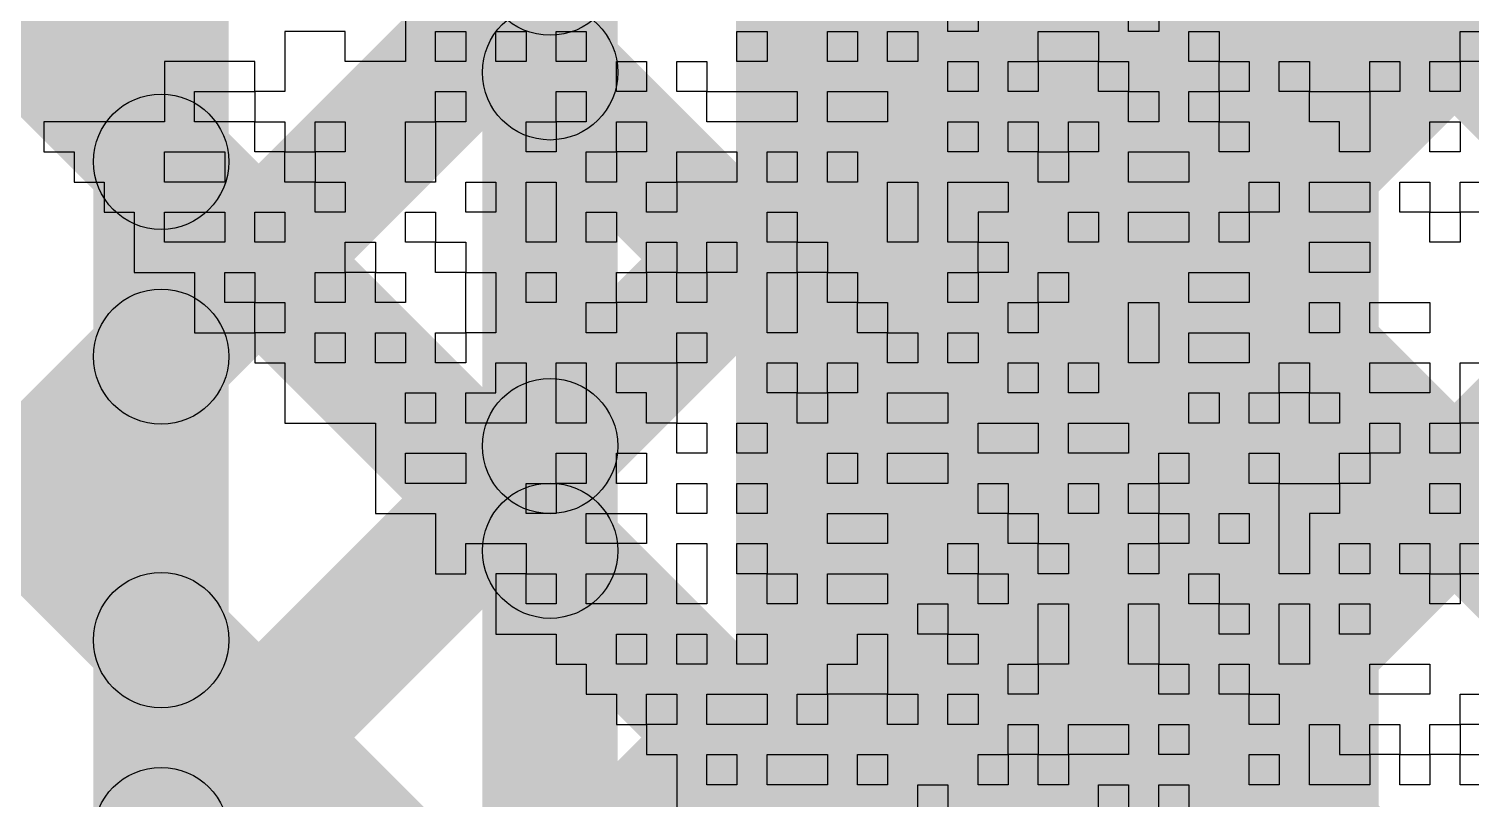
# Model space of a CAD drawing. Header units: millimetres. Extents: x 3.07 to 5.81, y 1.29 to 3.84.
# Drawn here: x 4.6392 to 4.7245, y 3.0369 to 3.0825 of the extents above; entities that cross this region are included whole.
import ezdxf

# ---------------------------------------------------------------- set-up
doc = ezdxf.new("R2010")
doc.units = ezdxf.units.MM
doc.header["$MEASUREMENT"] = 0
for name, color, linetype in [('BottomLayer', 5, 'Continuous'), ('BottomOverlay', 54, 'Continuous'), ('TopLayer', 1, 'Continuous')]:
    doc.layers.add(name, color=color, linetype=linetype)

msp = doc.modelspace()

# ---------------------------------------------------------------- hatches: boundary and pattern name
at = {"layer": 'BottomLayer'}
for points in [[(4.100778, 3.615172), (4.106435, 3.620828), (4.672828, 3.054435), (4.667172, 3.048778)], [(4.129062, 3.615172), (4.134719, 3.620828), (4.672828, 3.082719), (4.667172, 3.077062)], [(4.135172, 3.552494), (4.140828, 3.558151), (4.672828, 3.026151), (4.667172, 3.020494)], [(4.674, 2.029142), (4.666, 2.029142), (4.666, 3.485), (4.674, 3.485)], [(4.681, 2.036), (4.719, 2.036), (4.719, 3.474), (4.681, 3.474)], [(4.421828, 2.860537), (4.416172, 2.866194), (4.667172, 3.117194), (4.672828, 3.111537)], [(4.421828, 2.832253), (4.416172, 2.837909), (4.667172, 3.088909), (4.672828, 3.083253)], [(4.421828, 2.803968), (4.416172, 2.809625), (4.667172, 3.060625), (4.672828, 3.054968)]]:
    msp.add_hatch(color=5, dxfattribs=at).paths.add_polyline_path(points)
h = msp.add_hatch(color=5, dxfattribs=at)
edge = h.paths.add_edge_path()
edge.add_arc((4.67, 3.086081), 0.004, 0, 360)
h = msp.add_hatch(color=5, dxfattribs=at)
edge = h.paths.add_edge_path()
edge.add_arc((4.67, 3.079891), 0.004, 0, 360)
h = msp.add_hatch(color=5, dxfattribs=at)
edge = h.paths.add_edge_path()
edge.add_arc((4.67, 3.057797), 0.004, 0, 360)
h = msp.add_hatch(color=5, dxfattribs=at)
edge = h.paths.add_edge_path()
edge.add_arc((4.67, 3.051607), 0.004, 0, 360)
at = {"layer": 'TopLayer'}
for points in [[(4.649828, 3.031968), (4.644172, 3.037625), (4.748375, 3.141828), (4.754032, 3.136172)], [(4.649828, 3.003684), (4.644172, 3.009341), (4.776659, 3.141828), (4.782316, 3.136172)], [(4.649828, 3.060253), (4.644172, 3.065909), (4.720091, 3.141828), (4.725747, 3.136172)], [(4.649828, 2.9754), (4.644172, 2.981057), (4.804943, 3.141828), (4.8106, 3.136172)], [(4.664631, 3.136172), (4.670288, 3.141828), (4.828167, 2.983949), (4.82251, 2.978293)], [(4.651, 2.85831), (4.643, 2.85831), (4.643, 3.139), (4.651, 3.139)], [(4.644172, 3.128347), (4.649828, 3.134004), (4.828167, 2.955665), (4.82251, 2.950008)], [(4.644172, 3.100062), (4.649828, 3.105719), (4.822746, 2.932801), (4.817089, 2.927145)], [(4.644172, 3.071778), (4.649828, 3.077435), (4.803176, 2.924087), (4.79752, 2.91843)], [(4.644172, 3.043494), (4.649828, 3.049151), (4.789757, 2.909222), (4.7841, 2.903565)]]:
    msp.add_hatch(color=1, dxfattribs=at).paths.add_polyline_path(points)
h = msp.add_hatch(color=1, dxfattribs=at)
edge = h.paths.add_edge_path()
edge.add_arc((4.647, 3.074607), 0.004, 0, 360)
h = msp.add_hatch(color=1, dxfattribs=at)
edge = h.paths.add_edge_path()
edge.add_arc((4.647, 3.063081), 0.004, 0, 360)
h = msp.add_hatch(color=1, dxfattribs=at)
edge = h.paths.add_edge_path()
edge.add_arc((4.647, 3.046322), 0.004, 0, 360)
h = msp.add_hatch(color=1, dxfattribs=at)
edge = h.paths.add_edge_path()
edge.add_arc((4.647, 3.034797), 0.004, 0, 360)

# ---------------------------------------------------------------- linework, layer by layer
at = {"layer": 'BottomLayer'}
for centre in [(4.67, 3.086081), (4.67, 3.079891), (4.67, 3.057797), (4.67, 3.051607)]:
    msp.add_circle(centre, 0.004, dxfattribs=at)
at = {"layer": 'BottomOverlay'}
for p, q in [((4.661451, 3.084097), (4.661451, 3.082316)), ((4.693522, 3.082316), (4.693522, 3.084097)), ((4.695304, 3.084097), (4.695304, 3.082316)), ((4.704212, 3.082316), (4.704212, 3.084097)), ((4.705994, 3.084097), (4.705994, 3.082316)), ((4.657887, 3.082316), (4.654324, 3.082316)), ((4.654324, 3.082316), (4.654324, 3.080534)), ((4.657887, 3.080534), (4.657887, 3.082316)), ((4.661451, 3.082316), (4.661451, 3.080534)), ((4.663232, 3.080534), (4.663232, 3.082316)), ((4.663232, 3.082316), (4.665014, 3.082316)), ((4.665014, 3.082316), (4.665014, 3.080534)), ((4.666796, 3.080534), (4.666796, 3.082316)), ((4.666796, 3.082316), (4.668578, 3.082316)), ((4.668578, 3.082316), (4.668578, 3.080534)), ((4.670359, 3.080534), (4.670359, 3.082316)), ((4.670359, 3.082316), (4.672141, 3.082316)), ((4.672141, 3.082316), (4.672141, 3.080534)), ((4.68105, 3.080534), (4.68105, 3.082316)), ((4.68105, 3.082316), (4.682831, 3.082316)), ((4.682831, 3.082316), (4.682831, 3.080534)), ((4.686395, 3.080534), (4.686395, 3.082316)), ((4.686395, 3.082316), (4.688177, 3.082316)), ((4.688177, 3.082316), (4.688177, 3.080534)), ((4.689958, 3.080534), (4.689958, 3.082316)), ((4.689958, 3.082316), (4.69174, 3.082316)), ((4.69174, 3.082316), (4.69174, 3.080534)), ((4.695304, 3.082316), (4.693522, 3.082316)), ((4.698867, 3.080534), (4.698867, 3.082316)), ((4.698867, 3.082316), (4.702431, 3.082316)), ((4.702431, 3.082316), (4.702431, 3.080534)), ((4.705994, 3.082316), (4.704212, 3.082316)), ((4.707776, 3.080534), (4.707776, 3.082316)), ((4.707776, 3.082316), (4.709557, 3.082316)), ((4.709557, 3.082316), (4.709557, 3.080534)), ((4.723811, 3.080534), (4.723811, 3.082316)), ((4.723811, 3.082316), (4.725593, 3.082316)), ((4.652542, 3.080534), (4.647197, 3.080534)), ((4.647197, 3.080534), (4.647197, 3.078752)), ((4.652542, 3.078752), (4.652542, 3.080534)), ((4.654324, 3.080534), (4.654324, 3.078752)), ((4.661451, 3.080534), (4.657887, 3.080534)), ((4.665014, 3.080534), (4.663232, 3.080534)), ((4.668578, 3.080534), (4.666796, 3.080534)), ((4.672141, 3.080534), (4.670359, 3.080534)), ((4.673923, 3.078752), (4.673923, 3.080534)), ((4.673923, 3.080534), (4.675705, 3.080534)), ((4.675705, 3.080534), (4.675705, 3.078752)), ((4.677486, 3.078752), (4.677486, 3.080534)), ((4.677486, 3.080534), (4.679268, 3.080534)), ((4.679268, 3.080534), (4.679268, 3.078752)), ((4.682831, 3.080534), (4.68105, 3.080534)), ((4.688177, 3.080534), (4.686395, 3.080534)), ((4.69174, 3.080534), (4.689958, 3.080534)), ((4.693522, 3.078752), (4.693522, 3.080534)), ((4.693522, 3.080534), (4.695304, 3.080534)), ((4.695304, 3.080534), (4.695304, 3.078752)), ((4.697085, 3.078752), (4.697085, 3.080534)), ((4.697085, 3.080534), (4.698867, 3.080534)), ((4.702431, 3.080534), (4.698867, 3.080534)), ((4.698867, 3.080534), (4.698867, 3.078752)), ((4.702431, 3.078752), (4.702431, 3.080534)), ((4.702431, 3.080534), (4.704212, 3.080534)), ((4.704212, 3.080534), (4.704212, 3.078752)), ((4.709557, 3.080534), (4.707776, 3.080534)), ((4.709557, 3.078752), (4.709557, 3.080534)), ((4.709557, 3.080534), (4.711339, 3.080534)), ((4.711339, 3.080534), (4.711339, 3.078752)), ((4.713121, 3.078752), (4.713121, 3.080534)), ((4.713121, 3.080534), (4.714903, 3.080534)), ((4.714903, 3.080534), (4.714903, 3.078752)), ((4.718466, 3.078752), (4.718466, 3.080534)), ((4.718466, 3.080534), (4.720248, 3.080534)), ((4.720248, 3.080534), (4.720248, 3.078752)), ((4.72203, 3.078752), (4.72203, 3.080534)), ((4.72203, 3.080534), (4.723811, 3.080534)), ((4.725593, 3.080534), (4.723811, 3.080534)), ((4.723811, 3.080534), (4.723811, 3.078752)), ((4.647197, 3.078752), (4.647197, 3.07697)), ((4.648979, 3.07697), (4.648979, 3.078752)), ((4.648979, 3.078752), (4.652542, 3.078752)), ((4.654324, 3.078752), (4.652542, 3.078752)), ((4.652542, 3.078752), (4.652542, 3.07697)), ((4.663232, 3.07697), (4.663232, 3.078752)), ((4.663232, 3.078752), (4.665014, 3.078752)), ((4.665014, 3.078752), (4.665014, 3.07697)), ((4.670359, 3.07697), (4.670359, 3.078752)), ((4.670359, 3.078752), (4.672141, 3.078752)), ((4.672141, 3.078752), (4.672141, 3.07697)), ((4.675705, 3.078752), (4.673923, 3.078752)), ((4.679268, 3.078752), (4.677486, 3.078752)), ((4.679268, 3.07697), (4.679268, 3.078752)), ((4.679268, 3.078752), (4.684613, 3.078752)), ((4.684613, 3.078752), (4.684613, 3.07697)), ((4.686395, 3.07697), (4.686395, 3.078752)), ((4.686395, 3.078752), (4.689958, 3.078752)), ((4.689958, 3.078752), (4.689958, 3.07697)), ((4.695304, 3.078752), (4.693522, 3.078752)), ((4.698867, 3.078752), (4.697085, 3.078752)), ((4.704212, 3.078752), (4.702431, 3.078752)), ((4.704212, 3.07697), (4.704212, 3.078752)), ((4.704212, 3.078752), (4.705994, 3.078752)), ((4.705994, 3.078752), (4.705994, 3.07697)), ((4.707776, 3.07697), (4.707776, 3.078752)), ((4.707776, 3.078752), (4.709557, 3.078752)), ((4.711339, 3.078752), (4.709557, 3.078752)), ((4.709557, 3.078752), (4.709557, 3.07697)), ((4.714903, 3.078752), (4.713121, 3.078752)), ((4.714903, 3.07697), (4.714903, 3.078752)), ((4.714903, 3.078752), (4.718466, 3.078752)), ((4.720248, 3.078752), (4.718466, 3.078752)), ((4.718466, 3.078752), (4.718466, 3.07697)), ((4.723811, 3.078752), (4.72203, 3.078752)), ((4.647197, 3.07697), (4.64007, 3.07697)), ((4.64007, 3.07697), (4.64007, 3.075189)), ((4.652542, 3.07697), (4.648979, 3.07697)), ((4.652542, 3.075189), (4.652542, 3.07697)), ((4.652542, 3.07697), (4.654324, 3.07697)), ((4.654324, 3.07697), (4.654324, 3.075189)), ((4.656105, 3.075189), (4.656105, 3.07697)), ((4.656105, 3.07697), (4.657887, 3.07697)), ((4.657887, 3.07697), (4.657887, 3.075189)), ((4.661451, 3.075189), (4.661451, 3.07697)), ((4.661451, 3.07697), (4.663232, 3.07697)), ((4.665014, 3.07697), (4.663232, 3.07697)), ((4.663232, 3.07697), (4.663232, 3.075189)), ((4.668578, 3.075189), (4.668578, 3.07697)), ((4.668578, 3.07697), (4.670359, 3.07697)), ((4.672141, 3.07697), (4.670359, 3.07697)), ((4.670359, 3.07697), (4.670359, 3.075189)), ((4.673923, 3.075189), (4.673923, 3.07697)), ((4.673923, 3.07697), (4.675705, 3.07697)), ((4.675705, 3.07697), (4.675705, 3.075189)), ((4.684613, 3.07697), (4.679268, 3.07697)), ((4.689958, 3.07697), (4.686395, 3.07697)), ((4.693522, 3.075189), (4.693522, 3.07697)), ((4.693522, 3.07697), (4.695304, 3.07697)), ((4.695304, 3.07697), (4.695304, 3.075189)), ((4.697085, 3.075189), (4.697085, 3.07697)), ((4.697085, 3.07697), (4.698867, 3.07697)), ((4.698867, 3.07697), (4.698867, 3.075189)), ((4.700649, 3.075189), (4.700649, 3.07697)), ((4.700649, 3.07697), (4.702431, 3.07697)), ((4.702431, 3.07697), (4.702431, 3.075189)), ((4.705994, 3.07697), (4.704212, 3.07697)), ((4.709557, 3.07697), (4.707776, 3.07697)), ((4.709557, 3.075189), (4.709557, 3.07697)), ((4.709557, 3.07697), (4.711339, 3.07697)), ((4.711339, 3.07697), (4.711339, 3.075189)), ((4.716684, 3.07697), (4.714903, 3.07697)), ((4.716684, 3.075189), (4.716684, 3.07697)), ((4.718466, 3.07697), (4.718466, 3.075189)), ((4.72203, 3.075189), (4.72203, 3.07697)), ((4.72203, 3.07697), (4.723811, 3.07697)), ((4.723811, 3.07697), (4.723811, 3.075189)), ((4.64007, 3.075189), (4.641852, 3.075189)), ((4.641852, 3.075189), (4.641852, 3.073407)), ((4.647197, 3.073407), (4.647197, 3.075189)), ((4.647197, 3.075189), (4.65076, 3.075189)), ((4.65076, 3.075189), (4.65076, 3.073407)), ((4.654324, 3.075189), (4.652542, 3.075189)), ((4.654324, 3.073407), (4.654324, 3.075189)), ((4.654324, 3.075189), (4.656105, 3.075189)), ((4.657887, 3.075189), (4.656105, 3.075189)), ((4.656105, 3.075189), (4.656105, 3.073407)), ((4.661451, 3.073407), (4.661451, 3.075189)), ((4.663232, 3.075189), (4.663232, 3.073407)), ((4.670359, 3.075189), (4.668578, 3.075189)), ((4.672141, 3.073407), (4.672141, 3.075189)), ((4.672141, 3.075189), (4.673923, 3.075189)), ((4.675705, 3.075189), (4.673923, 3.075189)), ((4.673923, 3.075189), (4.673923, 3.073407)), ((4.677486, 3.073407), (4.677486, 3.075189)), ((4.677486, 3.075189), (4.68105, 3.075189)), ((4.68105, 3.075189), (4.68105, 3.073407)), ((4.682831, 3.073407), (4.682831, 3.075189)), ((4.682831, 3.075189), (4.684613, 3.075189)), ((4.684613, 3.075189), (4.684613, 3.073407)), ((4.686395, 3.073407), (4.686395, 3.075189)), ((4.686395, 3.075189), (4.688177, 3.075189)), ((4.688177, 3.075189), (4.688177, 3.073407)), ((4.695304, 3.075189), (4.693522, 3.075189)), ((4.698867, 3.075189), (4.697085, 3.075189)), ((4.698867, 3.073407), (4.698867, 3.075189)), ((4.698867, 3.075189), (4.700649, 3.075189)), ((4.702431, 3.075189), (4.700649, 3.075189)), ((4.700649, 3.075189), (4.700649, 3.073407)), ((4.704212, 3.073407), (4.704212, 3.075189)), ((4.704212, 3.075189), (4.707776, 3.075189)), ((4.707776, 3.075189), (4.707776, 3.073407)), ((4.711339, 3.075189), (4.709557, 3.075189)), ((4.718466, 3.075189), (4.716684, 3.075189)), ((4.723811, 3.075189), (4.72203, 3.075189)), ((4.641852, 3.073407), (4.643633, 3.073407)), ((4.643633, 3.073407), (4.643633, 3.071625)), ((4.65076, 3.073407), (4.647197, 3.073407)), ((4.656105, 3.073407), (4.654324, 3.073407)), ((4.656105, 3.071625), (4.656105, 3.073407)), ((4.656105, 3.073407), (4.657887, 3.073407)), ((4.657887, 3.073407), (4.657887, 3.071625)), ((4.663232, 3.073407), (4.661451, 3.073407)), ((4.665014, 3.071625), (4.665014, 3.073407)), ((4.665014, 3.073407), (4.666796, 3.073407)), ((4.666796, 3.073407), (4.666796, 3.071625)), ((4.668578, 3.071625), (4.668578, 3.073407)), ((4.668578, 3.073407), (4.670359, 3.073407)), ((4.670359, 3.073407), (4.670359, 3.071625)), ((4.673923, 3.073407), (4.672141, 3.073407)), ((4.675705, 3.071625), (4.675705, 3.073407)), ((4.675705, 3.073407), (4.677486, 3.073407)), ((4.68105, 3.073407), (4.677486, 3.073407)), ((4.677486, 3.073407), (4.677486, 3.071625)), ((4.684613, 3.073407), (4.682831, 3.073407)), ((4.688177, 3.073407), (4.686395, 3.073407)), ((4.689958, 3.071625), (4.689958, 3.073407)), ((4.689958, 3.073407), (4.69174, 3.073407)), ((4.69174, 3.073407), (4.69174, 3.071625)), ((4.693522, 3.071625), (4.693522, 3.073407)), ((4.693522, 3.073407), (4.697085, 3.073407)), ((4.697085, 3.073407), (4.697085, 3.071625)), ((4.700649, 3.073407), (4.698867, 3.073407)), ((4.707776, 3.073407), (4.704212, 3.073407)), ((4.711339, 3.071625), (4.711339, 3.073407)), ((4.711339, 3.073407), (4.713121, 3.073407)), ((4.713121, 3.073407), (4.713121, 3.071625)), ((4.714903, 3.071625), (4.714903, 3.073407)), ((4.714903, 3.073407), (4.718466, 3.073407)), ((4.718466, 3.073407), (4.718466, 3.071625)), ((4.720248, 3.071625), (4.720248, 3.073407)), ((4.720248, 3.073407), (4.72203, 3.073407)), ((4.72203, 3.073407), (4.72203, 3.071625)), ((4.723811, 3.071625), (4.723811, 3.073407)), ((4.723811, 3.073407), (4.725593, 3.073407)), ((4.643633, 3.071625), (4.645415, 3.071625)), ((4.645415, 3.071625), (4.645415, 3.069843)), ((4.647197, 3.069843), (4.647197, 3.071625)), ((4.647197, 3.071625), (4.65076, 3.071625)), ((4.65076, 3.071625), (4.65076, 3.069843)), ((4.652542, 3.069843), (4.652542, 3.071625)), ((4.652542, 3.071625), (4.654324, 3.071625)), ((4.654324, 3.071625), (4.654324, 3.069843)), ((4.657887, 3.071625), (4.656105, 3.071625)), ((4.661451, 3.069843), (4.661451, 3.071625)), ((4.661451, 3.071625), (4.663232, 3.071625)), ((4.663232, 3.071625), (4.663232, 3.069843)), ((4.666796, 3.071625), (4.665014, 3.071625)), ((4.668578, 3.069843), (4.668578, 3.071625)), ((4.670359, 3.071625), (4.670359, 3.069843)), ((4.672141, 3.069843), (4.672141, 3.071625)), ((4.672141, 3.071625), (4.673923, 3.071625)), ((4.673923, 3.071625), (4.673923, 3.069843)), ((4.677486, 3.071625), (4.675705, 3.071625)), ((4.682831, 3.069843), (4.682831, 3.071625)), ((4.682831, 3.071625), (4.684613, 3.071625)), ((4.684613, 3.071625), (4.684613, 3.069843)), ((4.689958, 3.069843), (4.689958, 3.071625)), ((4.69174, 3.071625), (4.69174, 3.069843)), ((4.693522, 3.069843), (4.693522, 3.071625)), ((4.697085, 3.071625), (4.695304, 3.071625)), ((4.695304, 3.071625), (4.695304, 3.069843)), ((4.700649, 3.069843), (4.700649, 3.071625)), ((4.700649, 3.071625), (4.702431, 3.071625)), ((4.702431, 3.071625), (4.702431, 3.069843)), ((4.704212, 3.069843), (4.704212, 3.071625)), ((4.704212, 3.071625), (4.707776, 3.071625)), ((4.707776, 3.071625), (4.707776, 3.069843)), ((4.709557, 3.069843), (4.709557, 3.071625)), ((4.709557, 3.071625), (4.711339, 3.071625)), ((4.713121, 3.071625), (4.711339, 3.071625)), ((4.711339, 3.071625), (4.711339, 3.069843)), ((4.718466, 3.071625), (4.714903, 3.071625)), ((4.72203, 3.071625), (4.720248, 3.071625)), ((4.72203, 3.069843), (4.72203, 3.071625)), ((4.72203, 3.071625), (4.723811, 3.071625)), ((4.725593, 3.071625), (4.723811, 3.071625)), ((4.723811, 3.071625), (4.723811, 3.069843)), ((4.645415, 3.069843), (4.645415, 3.068062)), ((4.65076, 3.069843), (4.647197, 3.069843)), ((4.654324, 3.069843), (4.652542, 3.069843)), ((4.657887, 3.068062), (4.657887, 3.069843)), ((4.657887, 3.069843), (4.659669, 3.069843)), ((4.659669, 3.069843), (4.659669, 3.068062)), ((4.663232, 3.069843), (4.661451, 3.069843)), ((4.663232, 3.068062), (4.663232, 3.069843)), ((4.663232, 3.069843), (4.665014, 3.069843)), ((4.665014, 3.069843), (4.665014, 3.068062)), ((4.670359, 3.069843), (4.668578, 3.069843)), ((4.673923, 3.069843), (4.672141, 3.069843)), ((4.675705, 3.068062), (4.675705, 3.069843)), ((4.675705, 3.069843), (4.677486, 3.069843)), ((4.677486, 3.069843), (4.677486, 3.068062)), ((4.679268, 3.068062), (4.679268, 3.069843)), ((4.679268, 3.069843), (4.68105, 3.069843)), ((4.68105, 3.069843), (4.68105, 3.068062)), ((4.684613, 3.069843), (4.682831, 3.069843)), ((4.684613, 3.068062), (4.684613, 3.069843)), ((4.684613, 3.069843), (4.686395, 3.069843)), ((4.686395, 3.069843), (4.686395, 3.068062)), ((4.69174, 3.069843), (4.689958, 3.069843)), ((4.695304, 3.069843), (4.693522, 3.069843)), ((4.695304, 3.068062), (4.695304, 3.069843)), ((4.695304, 3.069843), (4.697085, 3.069843)), ((4.697085, 3.069843), (4.697085, 3.068062)), ((4.702431, 3.069843), (4.700649, 3.069843)), ((4.707776, 3.069843), (4.704212, 3.069843)), ((4.711339, 3.069843), (4.709557, 3.069843)), ((4.714903, 3.068062), (4.714903, 3.069843)), ((4.714903, 3.069843), (4.718466, 3.069843)), ((4.718466, 3.069843), (4.718466, 3.068062)), ((4.723811, 3.069843), (4.72203, 3.069843)), ((4.645415, 3.068062), (4.648979, 3.068062)), ((4.648979, 3.068062), (4.648979, 3.06628)), ((4.65076, 3.06628), (4.65076, 3.068062)), ((4.65076, 3.068062), (4.652542, 3.068062)), ((4.652542, 3.068062), (4.652542, 3.06628)), ((4.656105, 3.06628), (4.656105, 3.068062)), ((4.656105, 3.068062), (4.657887, 3.068062)), ((4.659669, 3.068062), (4.657887, 3.068062)), ((4.657887, 3.068062), (4.657887, 3.06628)), ((4.659669, 3.06628), (4.659669, 3.068062)), ((4.659669, 3.068062), (4.661451, 3.068062)), ((4.661451, 3.068062), (4.661451, 3.06628)), ((4.665014, 3.068062), (4.663232, 3.068062)), ((4.665014, 3.06628), (4.665014, 3.068062)), ((4.665014, 3.068062), (4.666796, 3.068062)), ((4.666796, 3.068062), (4.666796, 3.06628)), ((4.668578, 3.06628), (4.668578, 3.068062)), ((4.668578, 3.068062), (4.670359, 3.068062)), ((4.670359, 3.068062), (4.670359, 3.06628)), ((4.673923, 3.06628), (4.673923, 3.068062)), ((4.673923, 3.068062), (4.675705, 3.068062)), ((4.677486, 3.068062), (4.675705, 3.068062)), ((4.675705, 3.068062), (4.675705, 3.06628)), ((4.677486, 3.06628), (4.677486, 3.068062)), ((4.677486, 3.068062), (4.679268, 3.068062)), ((4.68105, 3.068062), (4.679268, 3.068062)), ((4.679268, 3.068062), (4.679268, 3.06628)), ((4.682831, 3.06628), (4.682831, 3.068062)), ((4.682831, 3.068062), (4.684613, 3.068062)), ((4.686395, 3.068062), (4.684613, 3.068062)), ((4.684613, 3.068062), (4.684613, 3.06628)), ((4.686395, 3.06628), (4.686395, 3.068062)), ((4.686395, 3.068062), (4.688177, 3.068062)), ((4.688177, 3.068062), (4.688177, 3.06628)), ((4.693522, 3.06628), (4.693522, 3.068062)), ((4.693522, 3.068062), (4.695304, 3.068062)), ((4.697085, 3.068062), (4.695304, 3.068062)), ((4.695304, 3.068062), (4.695304, 3.06628)), ((4.698867, 3.06628), (4.698867, 3.068062)), ((4.698867, 3.068062), (4.700649, 3.068062)), ((4.700649, 3.068062), (4.700649, 3.06628)), ((4.707776, 3.06628), (4.707776, 3.068062)), ((4.707776, 3.068062), (4.711339, 3.068062)), ((4.711339, 3.068062), (4.711339, 3.06628)), ((4.718466, 3.068062), (4.714903, 3.068062)), ((4.648979, 3.06628), (4.648979, 3.064498)), ((4.652542, 3.06628), (4.65076, 3.06628)), ((4.652542, 3.064498), (4.652542, 3.06628)), ((4.652542, 3.06628), (4.654324, 3.06628)), ((4.654324, 3.06628), (4.654324, 3.064498)), ((4.657887, 3.06628), (4.656105, 3.06628)), ((4.661451, 3.06628), (4.659669, 3.06628)), ((4.665014, 3.064498), (4.665014, 3.06628)), ((4.666796, 3.06628), (4.666796, 3.064498)), ((4.670359, 3.06628), (4.668578, 3.06628)), ((4.672141, 3.064498), (4.672141, 3.06628)), ((4.672141, 3.06628), (4.673923, 3.06628)), ((4.675705, 3.06628), (4.673923, 3.06628)), ((4.673923, 3.06628), (4.673923, 3.064498)), ((4.679268, 3.06628), (4.677486, 3.06628)), ((4.682831, 3.064498), (4.682831, 3.06628)), ((4.684613, 3.06628), (4.684613, 3.064498)), ((4.688177, 3.06628), (4.686395, 3.06628)), ((4.688177, 3.064498), (4.688177, 3.06628)), ((4.688177, 3.06628), (4.689958, 3.06628)), ((4.689958, 3.06628), (4.689958, 3.064498)), ((4.695304, 3.06628), (4.693522, 3.06628)), ((4.697085, 3.064498), (4.697085, 3.06628)), ((4.697085, 3.06628), (4.698867, 3.06628)), ((4.700649, 3.06628), (4.698867, 3.06628)), ((4.698867, 3.06628), (4.698867, 3.064498)), ((4.704212, 3.064498), (4.704212, 3.06628)), ((4.704212, 3.06628), (4.705994, 3.06628)), ((4.705994, 3.06628), (4.705994, 3.064498)), ((4.711339, 3.06628), (4.707776, 3.06628)), ((4.714903, 3.064498), (4.714903, 3.06628)), ((4.714903, 3.06628), (4.716684, 3.06628)), ((4.716684, 3.06628), (4.716684, 3.064498)), ((4.718466, 3.064498), (4.718466, 3.06628)), ((4.718466, 3.06628), (4.72203, 3.06628)), ((4.72203, 3.06628), (4.72203, 3.064498)), ((4.648979, 3.064498), (4.652542, 3.064498)), ((4.654324, 3.064498), (4.652542, 3.064498)), ((4.652542, 3.064498), (4.652542, 3.062717)), ((4.656105, 3.062717), (4.656105, 3.064498)), ((4.656105, 3.064498), (4.657887, 3.064498)), ((4.657887, 3.064498), (4.657887, 3.062717)), ((4.659669, 3.062717), (4.659669, 3.064498)), ((4.659669, 3.064498), (4.661451, 3.064498)), ((4.661451, 3.064498), (4.661451, 3.062717)), ((4.663232, 3.062717), (4.663232, 3.064498)), ((4.663232, 3.064498), (4.665014, 3.064498)), ((4.666796, 3.064498), (4.665014, 3.064498)), ((4.665014, 3.064498), (4.665014, 3.062717)), ((4.673923, 3.064498), (4.672141, 3.064498)), ((4.677486, 3.062717), (4.677486, 3.064498)), ((4.677486, 3.064498), (4.679268, 3.064498)), ((4.679268, 3.064498), (4.679268, 3.062717)), ((4.684613, 3.064498), (4.682831, 3.064498)), ((4.689958, 3.064498), (4.688177, 3.064498)), ((4.689958, 3.062717), (4.689958, 3.064498)), ((4.689958, 3.064498), (4.69174, 3.064498)), ((4.69174, 3.064498), (4.69174, 3.062717)), ((4.693522, 3.062717), (4.693522, 3.064498)), ((4.693522, 3.064498), (4.695304, 3.064498)), ((4.695304, 3.064498), (4.695304, 3.062717)), ((4.698867, 3.064498), (4.697085, 3.064498)), ((4.704212, 3.062717), (4.704212, 3.064498)), ((4.705994, 3.064498), (4.705994, 3.062717)), ((4.707776, 3.062717), (4.707776, 3.064498)), ((4.707776, 3.064498), (4.711339, 3.064498)), ((4.711339, 3.064498), (4.711339, 3.062717)), ((4.716684, 3.064498), (4.714903, 3.064498)), ((4.72203, 3.064498), (4.718466, 3.064498)), ((4.652542, 3.062717), (4.654324, 3.062717)), ((4.654324, 3.062717), (4.654324, 3.060935)), ((4.657887, 3.062717), (4.656105, 3.062717)), ((4.661451, 3.062717), (4.659669, 3.062717)), ((4.665014, 3.062717), (4.663232, 3.062717)), ((4.666796, 3.060935), (4.666796, 3.062717)), ((4.666796, 3.062717), (4.668578, 3.062717)), ((4.668578, 3.062717), (4.668578, 3.060935)), ((4.670359, 3.060935), (4.670359, 3.062717)), ((4.670359, 3.062717), (4.672141, 3.062717)), ((4.672141, 3.062717), (4.672141, 3.060935)), ((4.673923, 3.060935), (4.673923, 3.062717)), ((4.673923, 3.062717), (4.677486, 3.062717)), ((4.679268, 3.062717), (4.677486, 3.062717)), ((4.677486, 3.062717), (4.677486, 3.060935)), ((4.682831, 3.060935), (4.682831, 3.062717)), ((4.682831, 3.062717), (4.684613, 3.062717)), ((4.684613, 3.062717), (4.684613, 3.060935)), ((4.686395, 3.060935), (4.686395, 3.062717)), ((4.686395, 3.062717), (4.688177, 3.062717)), ((4.688177, 3.062717), (4.688177, 3.060935)), ((4.69174, 3.062717), (4.689958, 3.062717)), ((4.695304, 3.062717), (4.693522, 3.062717)), ((4.697085, 3.060935), (4.697085, 3.062717)), ((4.697085, 3.062717), (4.698867, 3.062717)), ((4.698867, 3.062717), (4.698867, 3.060935)), ((4.700649, 3.060935), (4.700649, 3.062717)), ((4.700649, 3.062717), (4.702431, 3.062717)), ((4.702431, 3.062717), (4.702431, 3.060935)), ((4.705994, 3.062717), (4.704212, 3.062717)), ((4.711339, 3.062717), (4.707776, 3.062717)), ((4.713121, 3.060935), (4.713121, 3.062717)), ((4.713121, 3.062717), (4.714903, 3.062717)), ((4.714903, 3.062717), (4.714903, 3.060935)), ((4.718466, 3.060935), (4.718466, 3.062717)), ((4.718466, 3.062717), (4.72203, 3.062717)), ((4.72203, 3.062717), (4.72203, 3.060935)), ((4.723811, 3.060935), (4.723811, 3.062717)), ((4.723811, 3.062717), (4.725593, 3.062717)), ((4.654324, 3.060935), (4.654324, 3.059153)), ((4.661451, 3.059153), (4.661451, 3.060935)), ((4.661451, 3.060935), (4.663232, 3.060935)), ((4.663232, 3.060935), (4.663232, 3.059153)), ((4.665014, 3.059153), (4.665014, 3.060935)), ((4.665014, 3.060935), (4.666796, 3.060935)), ((4.668578, 3.060935), (4.668578, 3.059153)), ((4.670359, 3.059153), (4.670359, 3.060935)), ((4.672141, 3.060935), (4.672141, 3.059153)), ((4.675705, 3.060935), (4.673923, 3.060935)), ((4.675705, 3.059153), (4.675705, 3.060935)), ((4.677486, 3.060935), (4.677486, 3.059153)), ((4.684613, 3.060935), (4.682831, 3.060935)), ((4.684613, 3.059153), (4.684613, 3.060935)), ((4.684613, 3.060935), (4.686395, 3.060935)), ((4.688177, 3.060935), (4.686395, 3.060935)), ((4.686395, 3.060935), (4.686395, 3.059153)), ((4.689958, 3.059153), (4.689958, 3.060935)), ((4.689958, 3.060935), (4.693522, 3.060935)), ((4.693522, 3.060935), (4.693522, 3.059153)), ((4.698867, 3.060935), (4.697085, 3.060935)), ((4.702431, 3.060935), (4.700649, 3.060935)), ((4.707776, 3.059153), (4.707776, 3.060935)), ((4.707776, 3.060935), (4.709557, 3.060935)), ((4.709557, 3.060935), (4.709557, 3.059153)), ((4.711339, 3.059153), (4.711339, 3.060935)), ((4.711339, 3.060935), (4.713121, 3.060935)), ((4.714903, 3.060935), (4.713121, 3.060935)), ((4.713121, 3.060935), (4.713121, 3.059153)), ((4.714903, 3.059153), (4.714903, 3.060935)), ((4.714903, 3.060935), (4.716684, 3.060935)), ((4.716684, 3.060935), (4.716684, 3.059153)), ((4.72203, 3.060935), (4.718466, 3.060935)), ((4.723811, 3.059153), (4.723811, 3.060935)), ((4.654324, 3.059153), (4.659669, 3.059153)), ((4.659669, 3.059153), (4.659669, 3.057371)), ((4.663232, 3.059153), (4.661451, 3.059153)), ((4.668578, 3.059153), (4.665014, 3.059153)), ((4.672141, 3.059153), (4.670359, 3.059153)), ((4.677486, 3.059153), (4.675705, 3.059153)), ((4.677486, 3.057371), (4.677486, 3.059153)), ((4.677486, 3.059153), (4.679268, 3.059153)), ((4.679268, 3.059153), (4.679268, 3.057371)), ((4.68105, 3.057371), (4.68105, 3.059153)), ((4.68105, 3.059153), (4.682831, 3.059153)), ((4.682831, 3.059153), (4.682831, 3.057371)), ((4.686395, 3.059153), (4.684613, 3.059153)), ((4.693522, 3.059153), (4.689958, 3.059153)), ((4.695304, 3.057371), (4.695304, 3.059153)), ((4.695304, 3.059153), (4.698867, 3.059153)), ((4.698867, 3.059153), (4.698867, 3.057371)), ((4.700649, 3.057371), (4.700649, 3.059153)), ((4.700649, 3.059153), (4.704212, 3.059153)), ((4.704212, 3.059153), (4.704212, 3.057371)), ((4.709557, 3.059153), (4.707776, 3.059153)), ((4.713121, 3.059153), (4.711339, 3.059153)), ((4.716684, 3.059153), (4.714903, 3.059153)), ((4.718466, 3.057371), (4.718466, 3.059153)), ((4.718466, 3.059153), (4.720248, 3.059153)), ((4.720248, 3.059153), (4.720248, 3.057371)), ((4.72203, 3.057371), (4.72203, 3.059153)), ((4.72203, 3.059153), (4.723811, 3.059153)), ((4.725593, 3.059153), (4.723811, 3.059153)), ((4.723811, 3.059153), (4.723811, 3.057371)), ((4.659669, 3.057371), (4.659669, 3.05559)), ((4.661451, 3.05559), (4.661451, 3.057371)), ((4.661451, 3.057371), (4.665014, 3.057371)), ((4.665014, 3.057371), (4.665014, 3.05559)), ((4.670359, 3.05559), (4.670359, 3.057371)), ((4.670359, 3.057371), (4.672141, 3.057371)), ((4.672141, 3.057371), (4.672141, 3.05559)), ((4.673923, 3.05559), (4.673923, 3.057371)), ((4.673923, 3.057371), (4.675705, 3.057371)), ((4.675705, 3.057371), (4.675705, 3.05559)), ((4.679268, 3.057371), (4.677486, 3.057371)), ((4.682831, 3.057371), (4.68105, 3.057371)), ((4.686395, 3.05559), (4.686395, 3.057371)), ((4.686395, 3.057371), (4.688177, 3.057371)), ((4.688177, 3.057371), (4.688177, 3.05559)), ((4.689958, 3.05559), (4.689958, 3.057371)), ((4.689958, 3.057371), (4.693522, 3.057371)), ((4.693522, 3.057371), (4.693522, 3.05559)), ((4.698867, 3.057371), (4.695304, 3.057371)), ((4.704212, 3.057371), (4.700649, 3.057371)), ((4.705994, 3.05559), (4.705994, 3.057371)), ((4.705994, 3.057371), (4.707776, 3.057371)), ((4.707776, 3.057371), (4.707776, 3.05559)), ((4.711339, 3.05559), (4.711339, 3.057371)), ((4.711339, 3.057371), (4.713121, 3.057371)), ((4.713121, 3.057371), (4.713121, 3.05559)), ((4.716684, 3.05559), (4.716684, 3.057371)), ((4.716684, 3.057371), (4.718466, 3.057371)), ((4.720248, 3.057371), (4.718466, 3.057371)), ((4.718466, 3.057371), (4.718466, 3.05559)), ((4.723811, 3.057371), (4.72203, 3.057371)), ((4.659669, 3.05559), (4.659669, 3.053808)), ((4.665014, 3.05559), (4.661451, 3.05559)), ((4.668578, 3.053808), (4.668578, 3.05559)), ((4.668578, 3.05559), (4.670359, 3.05559)), ((4.672141, 3.05559), (4.670359, 3.05559)), ((4.670359, 3.05559), (4.670359, 3.053808)), ((4.675705, 3.05559), (4.673923, 3.05559)), ((4.677486, 3.053808), (4.677486, 3.05559)), ((4.677486, 3.05559), (4.679268, 3.05559)), ((4.679268, 3.05559), (4.679268, 3.053808)), ((4.68105, 3.053808), (4.68105, 3.05559)), ((4.68105, 3.05559), (4.682831, 3.05559)), ((4.682831, 3.05559), (4.682831, 3.053808)), ((4.688177, 3.05559), (4.686395, 3.05559)), ((4.693522, 3.05559), (4.689958, 3.05559)), ((4.695304, 3.053808), (4.695304, 3.05559)), ((4.695304, 3.05559), (4.697085, 3.05559)), ((4.697085, 3.05559), (4.697085, 3.053808)), ((4.700649, 3.053808), (4.700649, 3.05559)), ((4.700649, 3.05559), (4.702431, 3.05559)), ((4.702431, 3.05559), (4.702431, 3.053808)), ((4.704212, 3.053808), (4.704212, 3.05559)), ((4.704212, 3.05559), (4.705994, 3.05559)), ((4.707776, 3.05559), (4.705994, 3.05559)), ((4.705994, 3.05559), (4.705994, 3.053808)), ((4.713121, 3.05559), (4.711339, 3.05559)), ((4.713121, 3.053808), (4.713121, 3.05559)), ((4.713121, 3.05559), (4.716684, 3.05559)), ((4.718466, 3.05559), (4.716684, 3.05559)), ((4.716684, 3.05559), (4.716684, 3.053808)), ((4.72203, 3.053808), (4.72203, 3.05559)), ((4.72203, 3.05559), (4.723811, 3.05559)), ((4.723811, 3.05559), (4.723811, 3.053808)), ((4.659669, 3.053808), (4.663232, 3.053808)), ((4.663232, 3.053808), (4.663232, 3.052026)), ((4.670359, 3.053808), (4.668578, 3.053808)), ((4.672141, 3.052026), (4.672141, 3.053808)), ((4.672141, 3.053808), (4.675705, 3.053808)), ((4.675705, 3.053808), (4.675705, 3.052026)), ((4.679268, 3.053808), (4.677486, 3.053808)), ((4.682831, 3.053808), (4.68105, 3.053808)), ((4.686395, 3.052026), (4.686395, 3.053808)), ((4.686395, 3.053808), (4.689958, 3.053808)), ((4.689958, 3.053808), (4.689958, 3.052026)), ((4.697085, 3.053808), (4.695304, 3.053808)), ((4.697085, 3.052026), (4.697085, 3.053808)), ((4.697085, 3.053808), (4.698867, 3.053808)), ((4.698867, 3.053808), (4.698867, 3.052026)), ((4.702431, 3.053808), (4.700649, 3.053808)), ((4.705994, 3.053808), (4.704212, 3.053808)), ((4.705994, 3.052026), (4.705994, 3.053808)), ((4.705994, 3.053808), (4.707776, 3.053808)), ((4.707776, 3.053808), (4.707776, 3.052026)), ((4.709557, 3.052026), (4.709557, 3.053808)), ((4.709557, 3.053808), (4.711339, 3.053808)), ((4.711339, 3.053808), (4.711339, 3.052026)), ((4.713121, 3.052026), (4.713121, 3.053808)), ((4.716684, 3.053808), (4.714903, 3.053808)), ((4.714903, 3.053808), (4.714903, 3.052026)), ((4.723811, 3.053808), (4.72203, 3.053808)), ((4.663232, 3.052026), (4.663232, 3.050244)), ((4.665014, 3.050244), (4.665014, 3.052026)), ((4.665014, 3.052026), (4.668578, 3.052026)), ((4.668578, 3.052026), (4.668578, 3.050244)), ((4.675705, 3.052026), (4.672141, 3.052026)), ((4.677486, 3.050244), (4.677486, 3.052026)), ((4.677486, 3.052026), (4.679268, 3.052026)), ((4.679268, 3.052026), (4.679268, 3.050244)), ((4.68105, 3.050244), (4.68105, 3.052026)), ((4.68105, 3.052026), (4.682831, 3.052026)), ((4.682831, 3.052026), (4.682831, 3.050244)), ((4.689958, 3.052026), (4.686395, 3.052026)), ((4.693522, 3.050244), (4.693522, 3.052026)), ((4.693522, 3.052026), (4.695304, 3.052026)), ((4.695304, 3.052026), (4.695304, 3.050244)), ((4.698867, 3.052026), (4.697085, 3.052026)), ((4.698867, 3.050244), (4.698867, 3.052026)), ((4.698867, 3.052026), (4.700649, 3.052026)), ((4.700649, 3.052026), (4.700649, 3.050244)), ((4.704212, 3.050244), (4.704212, 3.052026)), ((4.704212, 3.052026), (4.705994, 3.052026)), ((4.707776, 3.052026), (4.705994, 3.052026)), ((4.705994, 3.052026), (4.705994, 3.050244)), ((4.711339, 3.052026), (4.709557, 3.052026)), ((4.713121, 3.050244), (4.713121, 3.052026)), ((4.714903, 3.052026), (4.714903, 3.050244)), ((4.716684, 3.050244), (4.716684, 3.052026)), ((4.716684, 3.052026), (4.718466, 3.052026)), ((4.718466, 3.052026), (4.718466, 3.050244)), ((4.720248, 3.050244), (4.720248, 3.052026)), ((4.720248, 3.052026), (4.72203, 3.052026)), ((4.72203, 3.052026), (4.72203, 3.050244)), ((4.723811, 3.050244), (4.723811, 3.052026)), ((4.723811, 3.052026), (4.725593, 3.052026)), ((4.663232, 3.050244), (4.665014, 3.050244)), ((4.668578, 3.050244), (4.666796, 3.050244)), ((4.666796, 3.050244), (4.666796, 3.048463)), ((4.668578, 3.048463), (4.668578, 3.050244)), ((4.668578, 3.050244), (4.670359, 3.050244)), ((4.670359, 3.050244), (4.670359, 3.048463)), ((4.672141, 3.048463), (4.672141, 3.050244)), ((4.672141, 3.050244), (4.675705, 3.050244)), ((4.675705, 3.050244), (4.675705, 3.048463)), ((4.677486, 3.048463), (4.677486, 3.050244)), ((4.679268, 3.050244), (4.679268, 3.048463)), ((4.682831, 3.050244), (4.68105, 3.050244)), ((4.682831, 3.048463), (4.682831, 3.050244)), ((4.682831, 3.050244), (4.684613, 3.050244)), ((4.684613, 3.050244), (4.684613, 3.048463)), ((4.686395, 3.048463), (4.686395, 3.050244)), ((4.686395, 3.050244), (4.689958, 3.050244)), ((4.689958, 3.050244), (4.689958, 3.048463)), ((4.695304, 3.050244), (4.693522, 3.050244)), ((4.695304, 3.048463), (4.695304, 3.050244)), ((4.695304, 3.050244), (4.697085, 3.050244)), ((4.697085, 3.050244), (4.697085, 3.048463)), ((4.700649, 3.050244), (4.698867, 3.050244)), ((4.705994, 3.050244), (4.704212, 3.050244)), ((4.707776, 3.048463), (4.707776, 3.050244)), ((4.707776, 3.050244), (4.709557, 3.050244)), ((4.709557, 3.050244), (4.709557, 3.048463)), ((4.714903, 3.050244), (4.713121, 3.050244)), ((4.718466, 3.050244), (4.716684, 3.050244)), ((4.72203, 3.050244), (4.720248, 3.050244)), ((4.72203, 3.048463), (4.72203, 3.050244)), ((4.72203, 3.050244), (4.723811, 3.050244)), ((4.725593, 3.050244), (4.723811, 3.050244)), ((4.723811, 3.050244), (4.723811, 3.048463)), ((4.666796, 3.048463), (4.666796, 3.046681)), ((4.670359, 3.048463), (4.668578, 3.048463)), ((4.675705, 3.048463), (4.672141, 3.048463)), ((4.679268, 3.048463), (4.677486, 3.048463)), ((4.684613, 3.048463), (4.682831, 3.048463)), ((4.689958, 3.048463), (4.686395, 3.048463)), ((4.69174, 3.046681), (4.69174, 3.048463)), ((4.69174, 3.048463), (4.693522, 3.048463)), ((4.693522, 3.048463), (4.693522, 3.046681)), ((4.697085, 3.048463), (4.695304, 3.048463)), ((4.698867, 3.046681), (4.698867, 3.048463)), ((4.698867, 3.048463), (4.700649, 3.048463)), ((4.700649, 3.048463), (4.700649, 3.046681)), ((4.704212, 3.046681), (4.704212, 3.048463)), ((4.704212, 3.048463), (4.705994, 3.048463)), ((4.705994, 3.048463), (4.705994, 3.046681)), ((4.709557, 3.048463), (4.707776, 3.048463)), ((4.709557, 3.046681), (4.709557, 3.048463)), ((4.709557, 3.048463), (4.711339, 3.048463)), ((4.711339, 3.048463), (4.711339, 3.046681)), ((4.713121, 3.046681), (4.713121, 3.048463)), ((4.713121, 3.048463), (4.714903, 3.048463)), ((4.714903, 3.048463), (4.714903, 3.046681)), ((4.716684, 3.046681), (4.716684, 3.048463)), ((4.716684, 3.048463), (4.718466, 3.048463)), ((4.718466, 3.048463), (4.718466, 3.046681)), ((4.723811, 3.048463), (4.72203, 3.048463)), ((4.666796, 3.046681), (4.670359, 3.046681)), ((4.670359, 3.046681), (4.670359, 3.044899)), ((4.673923, 3.044899), (4.673923, 3.046681)), ((4.673923, 3.046681), (4.675705, 3.046681)), ((4.675705, 3.046681), (4.675705, 3.044899)), ((4.677486, 3.044899), (4.677486, 3.046681)), ((4.677486, 3.046681), (4.679268, 3.046681)), ((4.679268, 3.046681), (4.679268, 3.044899)), ((4.68105, 3.044899), (4.68105, 3.046681)), ((4.68105, 3.046681), (4.682831, 3.046681)), ((4.682831, 3.046681), (4.682831, 3.044899)), ((4.688177, 3.044899), (4.688177, 3.046681)), ((4.688177, 3.046681), (4.689958, 3.046681)), ((4.689958, 3.046681), (4.689958, 3.044899)), ((4.693522, 3.046681), (4.69174, 3.046681)), ((4.693522, 3.044899), (4.693522, 3.046681)), ((4.693522, 3.046681), (4.695304, 3.046681)), ((4.695304, 3.046681), (4.695304, 3.044899)), ((4.698867, 3.044899), (4.698867, 3.046681)), ((4.700649, 3.046681), (4.700649, 3.044899)), ((4.704212, 3.044899), (4.704212, 3.046681)), ((4.705994, 3.046681), (4.705994, 3.044899)), ((4.711339, 3.046681), (4.709557, 3.046681)), ((4.713121, 3.044899), (4.713121, 3.046681)), ((4.714903, 3.046681), (4.714903, 3.044899)), ((4.718466, 3.046681), (4.716684, 3.046681)), ((4.670359, 3.044899), (4.672141, 3.044899)), ((4.672141, 3.044899), (4.672141, 3.043118)), ((4.675705, 3.044899), (4.673923, 3.044899)), ((4.679268, 3.044899), (4.677486, 3.044899)), ((4.682831, 3.044899), (4.68105, 3.044899)), ((4.686395, 3.043118), (4.686395, 3.044899)), ((4.686395, 3.044899), (4.688177, 3.044899)), ((4.689958, 3.044899), (4.689958, 3.043118)), ((4.695304, 3.044899), (4.693522, 3.044899)), ((4.697085, 3.043118), (4.697085, 3.044899)), ((4.697085, 3.044899), (4.698867, 3.044899)), ((4.700649, 3.044899), (4.698867, 3.044899)), ((4.698867, 3.044899), (4.698867, 3.043118)), ((4.705994, 3.044899), (4.704212, 3.044899)), ((4.705994, 3.043118), (4.705994, 3.044899)), ((4.705994, 3.044899), (4.707776, 3.044899)), ((4.707776, 3.044899), (4.707776, 3.043118)), ((4.709557, 3.043118), (4.709557, 3.044899)), ((4.709557, 3.044899), (4.711339, 3.044899)), ((4.711339, 3.044899), (4.711339, 3.043118)), ((4.714903, 3.044899), (4.713121, 3.044899)), ((4.718466, 3.043118), (4.718466, 3.044899)), ((4.718466, 3.044899), (4.72203, 3.044899)), ((4.72203, 3.044899), (4.72203, 3.043118)), ((4.672141, 3.043118), (4.673923, 3.043118)), ((4.673923, 3.043118), (4.673923, 3.041336)), ((4.675705, 3.041336), (4.675705, 3.043118)), ((4.675705, 3.043118), (4.677486, 3.043118)), ((4.677486, 3.043118), (4.677486, 3.041336)), ((4.679268, 3.041336), (4.679268, 3.043118)), ((4.679268, 3.043118), (4.682831, 3.043118)), ((4.682831, 3.043118), (4.682831, 3.041336)), ((4.684613, 3.041336), (4.684613, 3.043118)), ((4.684613, 3.043118), (4.686395, 3.043118)), ((4.689958, 3.043118), (4.686395, 3.043118)), ((4.686395, 3.043118), (4.686395, 3.041336)), ((4.689958, 3.041336), (4.689958, 3.043118)), ((4.689958, 3.043118), (4.69174, 3.043118)), ((4.69174, 3.043118), (4.69174, 3.041336)), ((4.693522, 3.041336), (4.693522, 3.043118)), ((4.693522, 3.043118), (4.695304, 3.043118)), ((4.695304, 3.043118), (4.695304, 3.041336)), ((4.698867, 3.043118), (4.697085, 3.043118)), ((4.707776, 3.043118), (4.705994, 3.043118)), ((4.711339, 3.043118), (4.709557, 3.043118)), ((4.711339, 3.041336), (4.711339, 3.043118)), ((4.711339, 3.043118), (4.713121, 3.043118)), ((4.713121, 3.043118), (4.713121, 3.041336)), ((4.72203, 3.043118), (4.718466, 3.043118)), ((4.723811, 3.041336), (4.723811, 3.043118)), ((4.723811, 3.043118), (4.725593, 3.043118)), ((4.673923, 3.041336), (4.675705, 3.041336)), ((4.677486, 3.041336), (4.675705, 3.041336)), ((4.675705, 3.041336), (4.675705, 3.039554)), ((4.682831, 3.041336), (4.679268, 3.041336)), ((4.686395, 3.041336), (4.684613, 3.041336)), ((4.69174, 3.041336), (4.689958, 3.041336)), ((4.695304, 3.041336), (4.693522, 3.041336)), ((4.697085, 3.039554), (4.697085, 3.041336)), ((4.697085, 3.041336), (4.698867, 3.041336)), ((4.698867, 3.041336), (4.698867, 3.039554)), ((4.700649, 3.039554), (4.700649, 3.041336)), ((4.700649, 3.041336), (4.704212, 3.041336)), ((4.704212, 3.041336), (4.704212, 3.039554)), ((4.705994, 3.039554), (4.705994, 3.041336)), ((4.705994, 3.041336), (4.707776, 3.041336)), ((4.707776, 3.041336), (4.707776, 3.039554)), ((4.713121, 3.041336), (4.711339, 3.041336)), ((4.714903, 3.039554), (4.714903, 3.041336)), ((4.714903, 3.041336), (4.716684, 3.041336)), ((4.716684, 3.041336), (4.716684, 3.039554)), ((4.718466, 3.039554), (4.718466, 3.041336)), ((4.718466, 3.041336), (4.720248, 3.041336)), ((4.720248, 3.041336), (4.720248, 3.039554)), ((4.72203, 3.039554), (4.72203, 3.041336)), ((4.72203, 3.041336), (4.723811, 3.041336)), ((4.725593, 3.041336), (4.723811, 3.041336)), ((4.723811, 3.041336), (4.723811, 3.039554)), ((4.675705, 3.039554), (4.677486, 3.039554)), ((4.677486, 3.039554), (4.677486, 3.037772)), ((4.679268, 3.037772), (4.679268, 3.039554)), ((4.679268, 3.039554), (4.68105, 3.039554)), ((4.68105, 3.039554), (4.68105, 3.037772)), ((4.682831, 3.037772), (4.682831, 3.039554)), ((4.682831, 3.039554), (4.686395, 3.039554)), ((4.686395, 3.039554), (4.686395, 3.037772)), ((4.688177, 3.037772), (4.688177, 3.039554)), ((4.688177, 3.039554), (4.689958, 3.039554)), ((4.689958, 3.039554), (4.689958, 3.037772)), ((4.695304, 3.037772), (4.695304, 3.039554)), ((4.695304, 3.039554), (4.697085, 3.039554)), ((4.698867, 3.039554), (4.697085, 3.039554)), ((4.697085, 3.039554), (4.697085, 3.037772)), ((4.698867, 3.037772), (4.698867, 3.039554)), ((4.698867, 3.039554), (4.700649, 3.039554)), ((4.704212, 3.039554), (4.700649, 3.039554)), ((4.700649, 3.039554), (4.700649, 3.037772)), ((4.707776, 3.039554), (4.705994, 3.039554)), ((4.711339, 3.037772), (4.711339, 3.039554)), ((4.711339, 3.039554), (4.713121, 3.039554)), ((4.713121, 3.039554), (4.713121, 3.037772)), ((4.714903, 3.037772), (4.714903, 3.039554)), ((4.716684, 3.039554), (4.718466, 3.039554)), ((4.720248, 3.039554), (4.718466, 3.039554)), ((4.718466, 3.039554), (4.718466, 3.037772)), ((4.720248, 3.037772), (4.720248, 3.039554)), ((4.720248, 3.039554), (4.72203, 3.039554)), ((4.723811, 3.039554), (4.72203, 3.039554)), ((4.72203, 3.039554), (4.72203, 3.037772)), ((4.723811, 3.037772), (4.723811, 3.039554)), ((4.723811, 3.039554), (4.725593, 3.039554)), ((4.677486, 3.037772), (4.677486, 3.035991)), ((4.68105, 3.037772), (4.679268, 3.037772)), ((4.686395, 3.037772), (4.682831, 3.037772)), ((4.689958, 3.037772), (4.688177, 3.037772)), ((4.69174, 3.035991), (4.69174, 3.037772)), ((4.69174, 3.037772), (4.693522, 3.037772)), ((4.693522, 3.037772), (4.693522, 3.035991)), ((4.697085, 3.037772), (4.695304, 3.037772)), ((4.700649, 3.037772), (4.698867, 3.037772)), ((4.702431, 3.035991), (4.702431, 3.037772)), ((4.702431, 3.037772), (4.704212, 3.037772)), ((4.704212, 3.037772), (4.704212, 3.035991)), ((4.705994, 3.035991), (4.705994, 3.037772)), ((4.705994, 3.037772), (4.707776, 3.037772)), ((4.707776, 3.037772), (4.707776, 3.035991)), ((4.713121, 3.037772), (4.711339, 3.037772)), ((4.718466, 3.037772), (4.714903, 3.037772)), ((4.72203, 3.037772), (4.720248, 3.037772)), ((4.725593, 3.037772), (4.723811, 3.037772))]:
    msp.add_line(p, q, dxfattribs=at)
at = {"layer": 'TopLayer'}
for centre in [(4.647, 3.074607), (4.647, 3.063081), (4.647, 3.046322), (4.647, 3.034797)]:
    msp.add_circle(centre, 0.004, dxfattribs=at)

doc.saveas('drawing.dxf')
